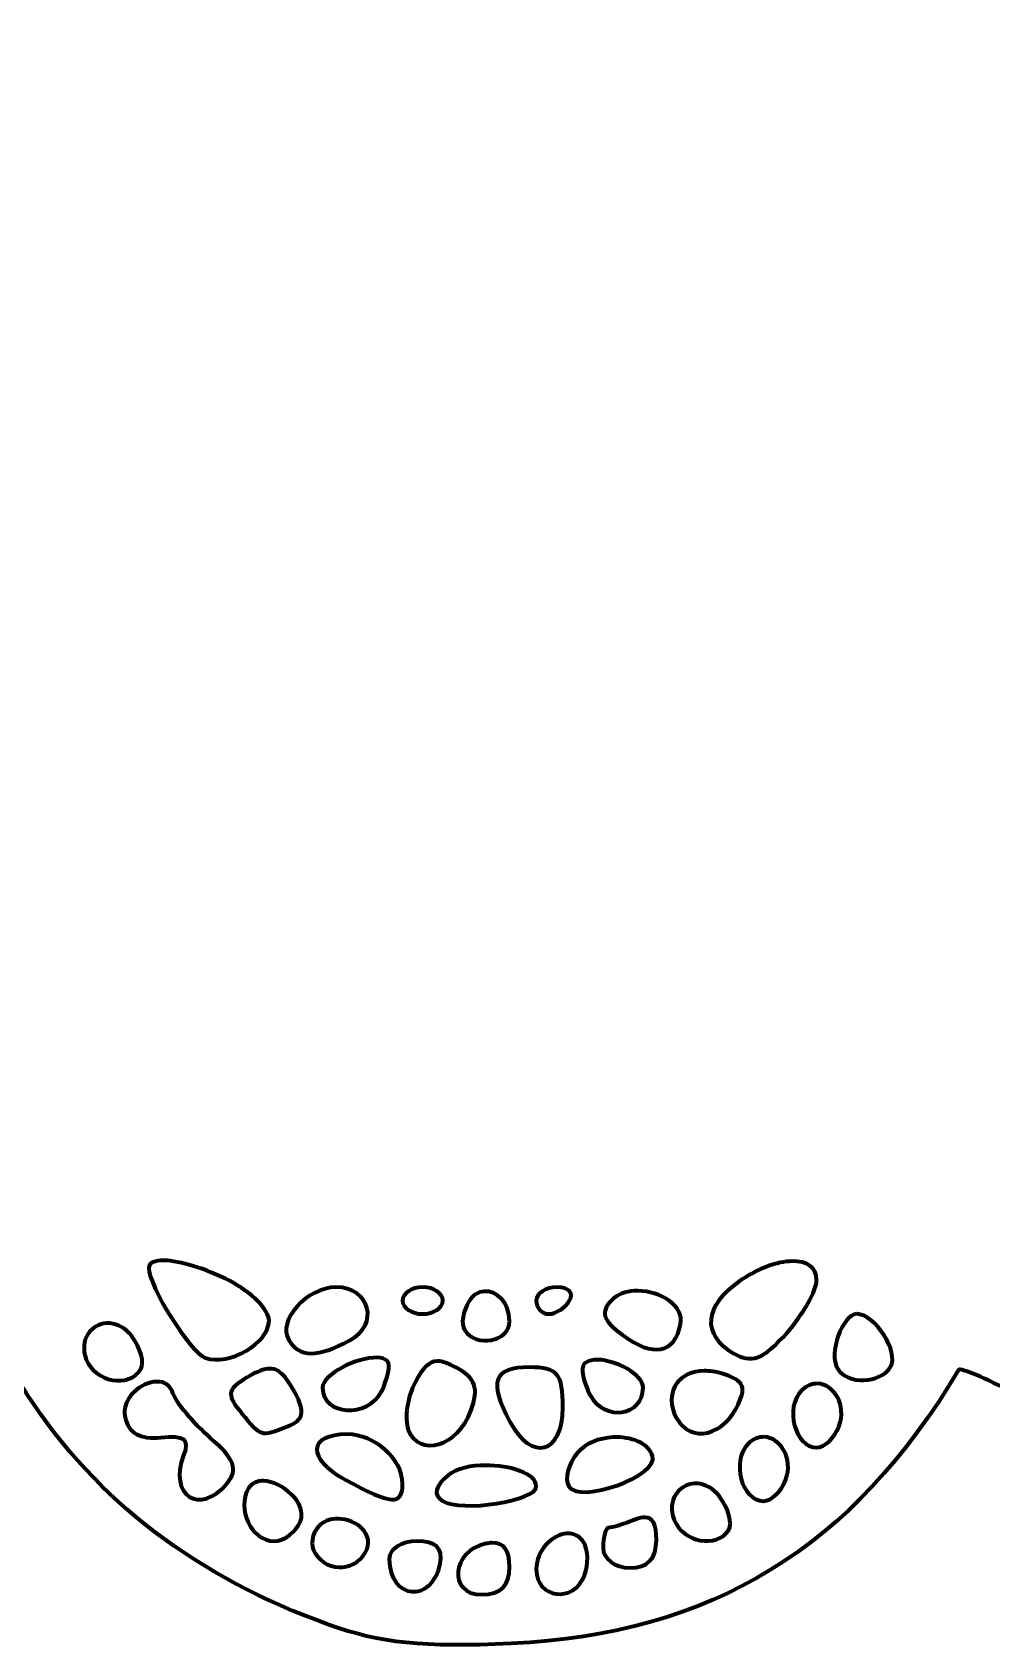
# Model space of a CAD drawing. Header units: centimetres. Extents: x -20.3 to 20.2, y -9.5 to 9.5.
# Drawn here: x -12.64 to -8.22, y -9.48 to -2.04 of the extents above; entities that cross this region are included whole.
import ezdxf

# ---------------------------------------------------------------- set-up
doc = ezdxf.new("R2010")
doc.units = ezdxf.units.CM
doc.header["$MEASUREMENT"] = 0
doc.layers.add('Layer 1', color=7, linetype='Continuous')

msp = doc.modelspace()

# ---------------------------------------------------------------- linework, layer by layer
at = {"layer": 'Layer 1', "color": 200, "lineweight": 70}
for points, knots in [([(-10.5588, 9.46564), (-10.62615, 9.46521), (-10.69522, 9.4624), (-10.76551, 9.45737), (-10.76551, 9.45737), (-11.4845, 9.40593), (-12.24971, 8.9429), (-12.65893, 8.31139), (-12.65893, 8.31139), (-12.65893, 8.31139), (-12.75319, 8.16504), (-12.75319, 8.16504), (-12.75319, 8.16504), (-12.75319, 8.16504), (-12.9971, 8.28824), (-12.9971, 8.28824), (-12.9971, 8.28824), (-13.43222, 8.50859), (-13.94856, 8.57793), (-14.46554, 8.4842), (-14.46554, 8.4842), (-15.53137, 8.29096), (-16.3278, 7.47542), (-16.50449, 6.39647), (-16.50449, 6.39647), (-16.50449, 6.39647), (-16.57064, 5.99629), (-16.57064, 5.99629), (-16.57064, 5.99629), (-16.57064, 5.99629), (-16.9361, 5.95081), (-16.9361, 5.95081), (-16.9361, 5.95081), (-17.6929, 5.85648), (-18.50381, 5.27485), (-18.82539, 4.59565), (-18.82539, 4.59565), (-19.16062, 3.88764), (-19.18343, 3.2442), (-18.89815, 2.55009), (-18.89815, 2.55009), (-18.75561, 2.20328), (-18.75332, 2.17712), (-18.85516, 2.11932), (-18.85516, 2.11932), (-18.91478, 2.08548), (-19.12045, 1.90232), (-19.31239, 1.7117), (-19.31239, 1.7117), (-20.14617, 0.88366), (-20.27897, -0.33377), (-19.64394, -1.32357), (-19.64394, -1.32357), (-19.4589, -1.61199), (-19.09339, -1.98187), (-18.85019, -2.12642), (-18.85019, -2.12642), (-18.75492, -2.18305), (-18.75851, -2.21744), (-18.89815, -2.55719), (-18.89815, -2.55719), (-19.18343, -3.2513), (-19.16062, -3.89391), (-18.82539, -4.60192), (-18.82539, -4.60192), (-18.5038, -5.28112), (-17.6929, -5.86275), (-16.9361, -5.95708), (-16.9361, -5.95708), (-16.9361, -5.95708), (-16.57063, -6.00256), (-16.57063, -6.00256), (-16.57063, -6.00256), (-16.57063, -6.00256), (-16.50118, -6.40275), (-16.50118, -6.40275), (-16.50118, -6.40275), (-16.41546, -6.89967), (-16.2872, -7.20071), (-15.99847, -7.57932), (-15.99847, -7.57932), (-15.3095, -8.48275), (-13.95219, -8.79719), (-12.96651, -8.28212), (-12.96651, -8.28212), (-12.75477, -8.17147), (-12.75352, -8.17144), (-12.65893, -8.31685), (-12.65893, -8.31685), (-12.3431, -8.80238), (-11.8808, -9.15436), (-11.27235, -9.3727), (-11.27235, -9.3727), (-11.03759, -9.45694), (-10.83678, -9.47824), (-10.43312, -9.45952), (-10.43312, -9.45952), (-9.50953, -9.41668), (-8.8588, -9.01842), (-8.37185, -8.19862), (-8.37185, -8.19862), (-8.36542, -8.1878), (-8.24974, -8.23597), (-8.11388, -8.30528), (-8.11388, -8.30528), (-7.52628, -8.60506), (-6.65529, -8.59837), (-5.98564, -8.28957), (-5.98564, -8.28957), (-5.33911, -7.99143), (-4.72291, -7.2297), (-4.62717, -6.61112), (-4.62717, -6.61112), (-4.52025, -5.92027), (-4.54527, -5.97199), (-4.32207, -5.97199), (-4.32207, -5.97199), (-3.70091, -5.97199), (-2.9071, -5.52944), (-2.47081, -4.93929), (-2.47081, -4.93929), (-1.9958, -4.29675), (-1.87815, -3.26519), (-2.1963, -2.53324), (-2.1963, -2.53324), (-2.1963, -2.53324), (-2.34017, -2.20251), (-2.34017, -2.20251), (-2.34017, -2.20251), (-2.34017, -2.20251), (-2.15992, -2.07435), (-2.15992, -2.07435), (-2.15992, -2.07435), (-1.35926, -1.50717), (-0.9231, -0.52139), (-1.08174, 0.36147), (-1.08174, 0.36147), (-1.20538, 1.04953), (-1.59893, 1.67333), (-2.15992, 2.06886), (-2.15992, 2.06886), (-2.15992, 2.06886), (-2.34017, 2.19536), (-2.34017, 2.19536), (-2.34017, 2.19536), (-2.34017, 2.19536), (-2.1963, 2.52692), (-2.1963, 2.52692), (-2.1963, 2.52692), (-1.87242, 3.27204), (-1.99656, 4.3054), (-2.48734, 4.94868), (-2.48734, 4.94868), (-2.93263, 5.53235), (-3.71444, 5.96567), (-4.32206, 5.96567), (-4.32206, 5.96567), (-4.54526, 5.96567), (-4.52024, 5.91395), (-4.62716, 6.6048), (-4.62716, 6.6048), (-4.7229, 7.22338), (-5.3391, 7.98511), (-5.98563, 8.28325), (-5.98563, 8.28325), (-6.65835, 8.59346), (-7.52614, 8.59804), (-8.12049, 8.29483), (-8.12049, 8.29483), (-8.29295, 8.20685), (-8.3814, 8.18791), (-8.39748, 8.23613), (-8.39748, 8.23613), (-8.46913, 8.45108), (-8.93216, 8.9169), (-9.27226, 9.1167), (-9.27226, 9.1167), (-9.68263, 9.35777), (-10.08732, 9.46865), (-10.5588, 9.46562), (-10.5588, 9.46562), (-10.5588, 9.46562), (-10.5588, 9.46564), (-10.5588, 9.46564)], [0, 0, 0, 0, 0.0212766, 0.0212766, 0.0212766, 0.0212766, 0.0425532, 0.0425532, 0.0425532, 0.0425532, 0.0638298, 0.0638298, 0.0638298, 0.0638298, 0.0851064, 0.0851064, 0.0851064, 0.0851064, 0.106383, 0.106383, 0.106383, 0.106383, 0.1276596, 0.1276596, 0.1276596, 0.1276596, 0.1489362, 0.1489362, 0.1489362, 0.1489362, 0.1702128, 0.1702128, 0.1702128, 0.1702128, 0.1914894, 0.1914894, 0.1914894, 0.1914894, 0.212766, 0.212766, 0.212766, 0.212766, 0.2340426, 0.2340426, 0.2340426, 0.2340426, 0.2553191, 0.2553191, 0.2553191, 0.2553191, 0.2765957, 0.2765957, 0.2765957, 0.2765957, 0.2978723, 0.2978723, 0.2978723, 0.2978723, 0.3191489, 0.3191489, 0.3191489, 0.3191489, 0.3404255, 0.3404255, 0.3404255, 0.3404255, 0.3617021, 0.3617021, 0.3617021, 0.3617021, 0.3829787, 0.3829787, 0.3829787, 0.3829787, 0.4042553, 0.4042553, 0.4042553, 0.4042553, 0.4255319, 0.4255319, 0.4255319, 0.4255319, 0.4468085, 0.4468085, 0.4468085, 0.4468085, 0.4680851, 0.4680851, 0.4680851, 0.4680851, 0.4893617, 0.4893617, 0.4893617, 0.4893617, 0.5106383, 0.5106383, 0.5106383, 0.5106383, 0.5319149, 0.5319149, 0.5319149, 0.5319149, 0.5531915, 0.5531915, 0.5531915, 0.5531915, 0.5744681, 0.5744681, 0.5744681, 0.5744681, 0.5957447, 0.5957447, 0.5957447, 0.5957447, 0.6170213, 0.6170213, 0.6170213, 0.6170213, 0.6382979, 0.6382979, 0.6382979, 0.6382979, 0.6595745, 0.6595745, 0.6595745, 0.6595745, 0.6808511, 0.6808511, 0.6808511, 0.6808511, 0.7021277, 0.7021277, 0.7021277, 0.7021277, 0.7234043, 0.7234043, 0.7234043, 0.7234043, 0.7446809, 0.7446809, 0.7446809, 0.7446809, 0.7659574, 0.7659574, 0.7659574, 0.7659574, 0.787234, 0.787234, 0.787234, 0.787234, 0.8085106, 0.8085106, 0.8085106, 0.8085106, 0.8297872, 0.8297872, 0.8297872, 0.8297872, 0.8510638, 0.8510638, 0.8510638, 0.8510638, 0.8723404, 0.8723404, 0.8723404, 0.8723404, 0.893617, 0.893617, 0.893617, 0.893617, 0.9148936, 0.9148936, 0.9148936, 0.9148936, 0.9361702, 0.9361702, 0.9361702, 0.9361702, 0.9574468, 0.9574468, 0.9574468, 0.9574468, 1, 1, 1, 1]), ([(-12.0322, -7.69504), (-11.96022, -7.6966), (-11.8426, -7.73085), (-11.72958, -7.7893), (-11.72958, -7.7893), (-11.62973, -7.84094), (-11.54851, -7.9225), (-11.54851, -7.9712), (-11.54851, -7.9712), (-11.54851, -8.076), (-11.73074, -8.18304), (-11.84203, -8.14318), (-11.84203, -8.14318), (-11.9119, -8.11816), (-12.10248, -7.81502), (-12.10248, -7.72894), (-12.10248, -7.72894), (-12.10248, -7.70481), (-12.07539, -7.6941), (-12.0322, -7.69504)], [0, 0, 0, 0, 0.1666667, 0.1666667, 0.1666667, 0.1666667, 0.3333333, 0.3333333, 0.3333333, 0.3333333, 0.5, 0.5, 0.5, 0.5, 0.6666667, 0.6666667, 0.6666667, 0.6666667, 1, 1, 1, 1]), ([(-9.13914, -7.69835), (-9.07172, -7.69703), (-9.02587, -7.72589), (-9.02587, -7.78434), (-9.02587, -7.78434), (-9.02587, -7.83321), (-9.0878, -7.94338), (-9.16395, -8.02908), (-9.16395, -8.02908), (-9.27315, -8.15197), (-9.32541, -8.17148), (-9.41034, -8.12168), (-9.41034, -8.12168), (-9.55698, -8.0357), (-9.54574, -7.90606), (-9.3814, -7.79095), (-9.3814, -7.79095), (-9.29557, -7.73083), (-9.20656, -7.69966), (-9.13914, -7.69835)], [0, 0, 0, 0, 0.1666667, 0.1666667, 0.1666667, 0.1666667, 0.3333333, 0.3333333, 0.3333333, 0.3333333, 0.5, 0.5, 0.5, 0.5, 0.6666667, 0.6666667, 0.6666667, 0.6666667, 1, 1, 1, 1]), ([(-11.2401, -7.81824), (-11.08214, -7.81824), (-11.03822, -7.9894), (-11.17726, -8.06381), (-11.17726, -8.06381), (-11.32604, -8.14342), (-11.40758, -8.1422), (-11.45755, -8.06132), (-11.45755, -8.06132), (-11.51195, -7.97331), (-11.3733, -7.81823), (-11.24009, -7.81823), (-11.24009, -7.81823), (-11.24009, -7.81823), (-11.2401, -7.81824), (-11.2401, -7.81824)], [0, 0, 0, 0, 0.2, 0.2, 0.2, 0.2, 0.4, 0.4, 0.4, 0.4, 0.6, 0.6, 0.6, 0.6, 1, 1, 1, 1]), ([(-10.84075, -7.81824), (-10.78998, -7.81824), (-10.74815, -7.84558), (-10.74815, -7.87942), (-10.74815, -7.87942), (-10.74815, -7.91326), (-10.78999, -7.94143), (-10.84075, -7.94143), (-10.84075, -7.94143), (-10.89152, -7.94143), (-10.93335, -7.91326), (-10.93335, -7.87942), (-10.93335, -7.87942), (-10.93335, -7.84558), (-10.89151, -7.81824), (-10.84075, -7.81824)], [0, 0, 0, 0, 0.2, 0.2, 0.2, 0.2, 0.4, 0.4, 0.4, 0.4, 0.6, 0.6, 0.6, 0.6, 1, 1, 1, 1]), ([(-10.55797, -7.83726), (-10.50083, -7.83253), (-10.44056, -7.88844), (-10.44056, -7.97534), (-10.44056, -7.97534), (-10.44056, -8.06887), (-10.59638, -8.0987), (-10.64809, -8.01503), (-10.64809, -8.01503), (-10.66478, -7.98803), (-10.65607, -7.92942), (-10.62825, -7.88439), (-10.62825, -7.88439), (-10.60949, -7.85404), (-10.58395, -7.83941), (-10.55797, -7.83726)], [0, 0, 0, 0, 0.2, 0.2, 0.2, 0.2, 0.4, 0.4, 0.4, 0.4, 0.6, 0.6, 0.6, 0.6, 1, 1, 1, 1]), ([(-10.22145, -7.81824), (-10.16869, -7.81824), (-10.14265, -7.84558), (-10.16358, -7.87942), (-10.16358, -7.87942), (-10.1845, -7.91326), (-10.22764, -7.94143), (-10.25949, -7.94143), (-10.25949, -7.94143), (-10.29133, -7.94143), (-10.31736, -7.91326), (-10.31736, -7.87942), (-10.31736, -7.87942), (-10.31736, -7.84558), (-10.27421, -7.81824), (-10.22145, -7.81824)], [0, 0, 0, 0, 0.2, 0.2, 0.2, 0.2, 0.4, 0.4, 0.4, 0.4, 0.6, 0.6, 0.6, 0.6, 1, 1, 1, 1]), ([(-9.86592, -7.83478), (-9.86019, -7.83444), (-9.85436, -7.83478), (-9.84856, -7.83478), (-9.84856, -7.83478), (-9.7465, -7.83621), (-9.63617, -7.90306), (-9.6526, -7.98774), (-9.6526, -7.98774), (-9.67905, -8.12408), (-9.77908, -8.14254), (-9.92049, -8.03818), (-9.92049, -8.03818), (-10.01157, -7.97096), (-10.02352, -7.932), (-9.9701, -7.87778), (-9.9701, -7.87778), (-9.94369, -7.85098), (-9.90602, -7.83726), (-9.86592, -7.83479), (-9.86592, -7.83479), (-9.86592, -7.83479), (-9.86592, -7.83478), (-9.86592, -7.83478)], [0, 0, 0, 0, 0.1428571, 0.1428571, 0.1428571, 0.1428571, 0.2857143, 0.2857143, 0.2857143, 0.2857143, 0.4285714, 0.4285714, 0.4285714, 0.4285714, 0.5714286, 0.5714286, 0.5714286, 0.5714286, 0.7142857, 0.7142857, 0.7142857, 0.7142857, 1, 1, 1, 1]), ([(-8.84149, -7.94143), (-8.75776, -7.94143), (-8.64418, -8.1181), (-8.68522, -8.18452), (-8.68522, -8.18452), (-8.7341, -8.26361), (-8.88307, -8.26866), (-8.92996, -8.19279), (-8.92996, -8.19279), (-8.97204, -8.12471), (-8.90735, -7.94144), (-8.84149, -7.94144), (-8.84149, -7.94144), (-8.84149, -7.94144), (-8.84149, -7.94143), (-8.84149, -7.94143)], [0, 0, 0, 0, 0.2, 0.2, 0.2, 0.2, 0.4, 0.4, 0.4, 0.4, 0.6, 0.6, 0.6, 0.6, 1, 1, 1, 1]), ([(-12.29595, -7.98443), (-12.29122, -7.98417), (-12.28671, -7.98411), (-12.28189, -7.98443), (-12.28189, -7.98443), (-12.24686, -7.98671), (-12.21011, -8.00506), (-12.18102, -8.04396), (-12.18102, -8.04396), (-12.1398, -8.09908), (-12.12102, -8.16725), (-12.13885, -8.1961), (-12.13885, -8.1961), (-12.19295, -8.28365), (-12.34998, -8.25544), (-12.3902, -8.15063), (-12.3902, -8.15063), (-12.42578, -8.05793), (-12.36691, -7.98862), (-12.29594, -7.98444), (-12.29594, -7.98444), (-12.29594, -7.98444), (-12.29595, -7.98443), (-12.29595, -7.98443)], [0, 0, 0, 0, 0.1428571, 0.1428571, 0.1428571, 0.1428571, 0.2857143, 0.2857143, 0.2857143, 0.2857143, 0.4285714, 0.4285714, 0.4285714, 0.4285714, 0.5714286, 0.5714286, 0.5714286, 0.5714286, 0.7142857, 0.7142857, 0.7142857, 0.7142857, 1, 1, 1, 1]), ([(-11.05158, -8.14235), (-11.03079, -8.14293), (-11.0132, -8.14849), (-11.0028, -8.15889), (-11.0028, -8.15889), (-10.98754, -8.17415), (-11.00021, -8.23649), (-11.03091, -8.2978), (-11.03091, -8.2978), (-11.09289, -8.42156), (-11.30211, -8.40936), (-11.30211, -8.28209), (-11.30211, -8.28209), (-11.30211, -8.21836), (-11.14169, -8.13983), (-11.05158, -8.14236), (-11.05158, -8.14236), (-11.05158, -8.14236), (-11.05158, -8.14235), (-11.05158, -8.14235)], [0, 0, 0, 0, 0.1666667, 0.1666667, 0.1666667, 0.1666667, 0.3333333, 0.3333333, 0.3333333, 0.3333333, 0.5, 0.5, 0.5, 0.5, 0.6666667, 0.6666667, 0.6666667, 0.6666667, 1, 1, 1, 1]), ([(-10.77295, -8.15888), (-10.74967, -8.15862), (-10.72258, -8.16875), (-10.68696, -8.18782), (-10.68696, -8.18782), (-10.5962, -8.23638), (-10.58016, -8.28227), (-10.61916, -8.38791), (-10.61916, -8.38791), (-10.6794, -8.5511), (-10.85682, -8.60439), (-10.90689, -8.4739), (-10.90689, -8.4739), (-10.92632, -8.42328), (-10.91169, -8.3239), (-10.87382, -8.25314), (-10.87382, -8.25314), (-10.83923, -8.1885), (-10.81175, -8.15932), (-10.77295, -8.15888)], [0, 0, 0, 0, 0.1666667, 0.1666667, 0.1666667, 0.1666667, 0.3333333, 0.3333333, 0.3333333, 0.3333333, 0.5, 0.5, 0.5, 0.5, 0.6666667, 0.6666667, 0.6666667, 0.6666667, 1, 1, 1, 1]), ([(-10.03377, -8.15227), (-9.94925, -8.15404), (-9.82541, -8.21896), (-9.82541, -8.28043), (-9.82541, -8.28043), (-9.82541, -8.41179), (-10.00336, -8.4377), (-10.0685, -8.31598), (-10.0685, -8.31598), (-10.10167, -8.254), (-10.1143, -8.18897), (-10.09661, -8.17129), (-10.09661, -8.17129), (-10.08581, -8.16049), (-10.06964, -8.1548), (-10.05031, -8.1531), (-10.05031, -8.1531), (-10.04507, -8.15265), (-10.03941, -8.15215), (-10.03377, -8.15228), (-10.03377, -8.15228), (-10.03377, -8.15228), (-10.03377, -8.15227), (-10.03377, -8.15227)], [0, 0, 0, 0, 0.1428571, 0.1428571, 0.1428571, 0.1428571, 0.2857143, 0.2857143, 0.2857143, 0.2857143, 0.4285714, 0.4285714, 0.4285714, 0.4285714, 0.5714286, 0.5714286, 0.5714286, 0.5714286, 0.7142857, 0.7142857, 0.7142857, 0.7142857, 1, 1, 1, 1]), ([(-12.06527, -8.25314), (-12.03228, -8.25288), (-12.00343, -8.26834), (-11.99085, -8.30606), (-11.99085, -8.30606), (-11.97628, -8.34976), (-11.89887, -8.44237), (-11.81887, -8.51194), (-11.81887, -8.51194), (-11.70796, -8.60838), (-11.68922, -8.65773), (-11.74115, -8.7203), (-11.74115, -8.7203), (-11.86695, -8.87187), (-12.01357, -8.77848), (-11.94207, -8.59214), (-11.94207, -8.59214), (-11.91336, -8.51732), (-11.9385, -8.49822), (-12.04708, -8.51028), (-12.04708, -8.51028), (-12.14176, -8.52081), (-12.19672, -8.48925), (-12.21162, -8.41768), (-12.21162, -8.41768), (-12.22988, -8.32996), (-12.13784, -8.25346), (-12.06527, -8.25314)], [0, 0, 0, 0, 0.125, 0.125, 0.125, 0.125, 0.25, 0.25, 0.25, 0.25, 0.375, 0.375, 0.375, 0.375, 0.5, 0.5, 0.5, 0.5, 0.625, 0.625, 0.625, 0.625, 0.75, 0.75, 0.75, 0.75, 1, 1, 1, 1]), ([(-11.55347, -8.19361), (-11.50409, -8.18814), (-11.47228, -8.22283), (-11.42862, -8.3044), (-11.42862, -8.3044), (-11.38069, -8.39397), (-11.38881, -8.42991), (-11.46252, -8.45819), (-11.46252, -8.45819), (-11.59017, -8.50717), (-11.58296, -8.50875), (-11.67501, -8.39783), (-11.67501, -8.39783), (-11.74172, -8.31745), (-11.74079, -8.2912), (-11.66757, -8.24487), (-11.66757, -8.24487), (-11.61933, -8.21435), (-11.5831, -8.19689), (-11.55347, -8.19361)], [0, 0, 0, 0, 0.1666667, 0.1666667, 0.1666667, 0.1666667, 0.3333333, 0.3333333, 0.3333333, 0.3333333, 0.5, 0.5, 0.5, 0.5, 0.6666667, 0.6666667, 0.6666667, 0.6666667, 1, 1, 1, 1]), ([(-10.34879, -8.187), (-10.21888, -8.187), (-10.195, -8.21632), (-10.195, -8.37221), (-10.195, -8.37221), (-10.195, -8.58604), (-10.33887, -8.62447), (-10.43891, -8.43753), (-10.43891, -8.43753), (-10.53841, -8.25161), (-10.51528, -8.187), (-10.34879, -8.187)], [0, 0, 0, 0, 0.25, 0.25, 0.25, 0.25, 0.5, 0.5, 0.5, 0.5, 1, 1, 1, 1]), ([(-9.54429, -8.20353), (-9.51887, -8.20316), (-9.49137, -8.20675), (-9.46243, -8.21593), (-9.46243, -8.21593), (-9.35663, -8.24951), (-9.34499, -8.27895), (-9.39711, -8.37634), (-9.39711, -8.37634), (-9.47384, -8.5197), (-9.6304, -8.53193), (-9.68154, -8.39866), (-9.68154, -8.39866), (-9.72347, -8.28939), (-9.65444, -8.2051), (-9.54429, -8.20353)], [0, 0, 0, 0, 0.2, 0.2, 0.2, 0.2, 0.4, 0.4, 0.4, 0.4, 0.6, 0.6, 0.6, 0.6, 1, 1, 1, 1]), ([(-9.02174, -8.26224), (-8.94821, -8.26454), (-8.88488, -8.35961), (-8.92335, -8.45985), (-8.92335, -8.45985), (-8.9437, -8.51289), (-8.98991, -8.55659), (-9.02588, -8.55659), (-9.02588, -8.55659), (-9.12556, -8.55659), (-9.1741, -8.37243), (-9.09533, -8.29366), (-9.09533, -8.29366), (-9.07203, -8.27036), (-9.04625, -8.26148), (-9.02174, -8.26224)], [0, 0, 0, 0, 0.2, 0.2, 0.2, 0.2, 0.4, 0.4, 0.4, 0.4, 0.6, 0.6, 0.6, 0.6, 1, 1, 1, 1]), ([(-11.18801, -8.4954), (-11.0616, -8.4954), (-10.93335, -8.60982), (-10.93335, -8.72277), (-10.93335, -8.72277), (-10.93335, -8.82407), (-10.98308, -8.82103), (-11.19628, -8.70541), (-11.19628, -8.70541), (-11.37541, -8.60827), (-11.37109, -8.4954), (-11.18801, -8.4954)], [0, 0, 0, 0, 0.25, 0.25, 0.25, 0.25, 0.5, 0.5, 0.5, 0.5, 1, 1, 1, 1]), ([(-9.96349, -8.50944), (-9.88189, -8.50524), (-9.80161, -8.53457), (-9.78159, -8.59543), (-9.78159, -8.59543), (-9.7516, -8.68659), (-10.11617, -8.81857), (-10.16772, -8.73516), (-10.16772, -8.73516), (-10.1883, -8.70186), (-10.17029, -8.63229), (-10.12803, -8.58137), (-10.12803, -8.58137), (-10.09053, -8.53618), (-10.02696, -8.5127), (-9.96349, -8.50944)], [0, 0, 0, 0, 0.2, 0.2, 0.2, 0.2, 0.4, 0.4, 0.4, 0.4, 0.6, 0.6, 0.6, 0.6, 1, 1, 1, 1]), ([(-9.26813, -8.5078), (-9.1946, -8.5101), (-9.13045, -8.606), (-9.16891, -8.70624), (-9.16891, -8.70624), (-9.18926, -8.75928), (-9.23547, -8.80298), (-9.27144, -8.80298), (-9.27144, -8.80298), (-9.37112, -8.80298), (-9.42049, -8.61882), (-9.34172, -8.54005), (-9.34172, -8.54005), (-9.31842, -8.51676), (-9.29264, -8.50704), (-9.26813, -8.50781), (-9.26813, -8.50781), (-9.26813, -8.50781), (-9.26813, -8.5078), (-9.26813, -8.5078)], [0, 0, 0, 0, 0.1666667, 0.1666667, 0.1666667, 0.1666667, 0.3333333, 0.3333333, 0.3333333, 0.3333333, 0.5, 0.5, 0.5, 0.5, 0.6666667, 0.6666667, 0.6666667, 0.6666667, 1, 1, 1, 1]), ([(-10.55053, -8.63843), (-10.43709, -8.63843), (-10.31736, -8.67579), (-10.31736, -8.73517), (-10.31736, -8.73517), (-10.31736, -8.8029), (-10.66204, -8.85638), (-10.74979, -8.80214), (-10.74979, -8.80214), (-10.79333, -8.77523), (-10.78409, -8.73487), (-10.72168, -8.68308), (-10.72168, -8.68308), (-10.68458, -8.65229), (-10.61859, -8.63846), (-10.55053, -8.63843)], [0, 0, 0, 0, 0.2, 0.2, 0.2, 0.2, 0.4, 0.4, 0.4, 0.4, 0.6, 0.6, 0.6, 0.6, 1, 1, 1, 1]), ([(-11.57331, -8.71036), (-11.48746, -8.71307), (-11.3718, -8.81215), (-11.40381, -8.89557), (-11.40381, -8.89557), (-11.42309, -8.94582), (-11.47797, -8.98735), (-11.52618, -8.98735), (-11.52618, -8.98735), (-11.6286, -8.98735), (-11.70052, -8.83773), (-11.64276, -8.74426), (-11.64276, -8.74426), (-11.62741, -8.71943), (-11.60192, -8.70945), (-11.57331, -8.71036)], [0, 0, 0, 0, 0.2, 0.2, 0.2, 0.2, 0.4, 0.4, 0.4, 0.4, 0.6, 0.6, 0.6, 0.6, 1, 1, 1, 1]), ([(-9.58811, -8.72276), (-9.58338, -8.72247), (-9.57887, -8.72244), (-9.57405, -8.72276), (-9.57405, -8.72276), (-9.53902, -8.72504), (-9.50227, -8.74339), (-9.47318, -8.78229), (-9.47318, -8.78229), (-9.43196, -8.83741), (-9.41318, -8.9064), (-9.43101, -8.93525), (-9.43101, -8.93525), (-9.48511, -9.02279), (-9.64214, -8.99375), (-9.68236, -8.88895), (-9.68236, -8.88895), (-9.71793, -8.79624), (-9.65906, -8.72694), (-9.5881, -8.72276), (-9.5881, -8.72276), (-9.5881, -8.72276), (-9.58811, -8.72276), (-9.58811, -8.72276)], [0, 0, 0, 0, 0.1428571, 0.1428571, 0.1428571, 0.1428571, 0.2857143, 0.2857143, 0.2857143, 0.2857143, 0.4285714, 0.4285714, 0.4285714, 0.4285714, 0.5714286, 0.5714286, 0.5714286, 0.5714286, 0.7142857, 0.7142857, 0.7142857, 0.7142857, 1, 1, 1, 1]), ([(-11.24424, -8.88482), (-11.1607, -8.87822), (-11.06717, -8.945), (-11.09707, -9.0229), (-11.09707, -9.0229), (-11.13668, -9.12614), (-11.27738, -9.13845), (-11.33602, -9.04357), (-11.33602, -9.04357), (-11.35876, -9.00678), (-11.35149, -8.95073), (-11.31948, -8.91872), (-11.31948, -8.91872), (-11.29865, -8.89788), (-11.27209, -8.88702), (-11.24424, -8.88482)], [0, 0, 0, 0, 0.2, 0.2, 0.2, 0.2, 0.4, 0.4, 0.4, 0.4, 0.6, 0.6, 0.6, 0.6, 1, 1, 1, 1]), ([(-9.81631, -8.87821), (-9.77912, -8.87861), (-9.76422, -8.91103), (-9.76422, -8.98074), (-9.76422, -8.98074), (-9.76422, -9.06937), (-9.80246, -9.11055), (-9.88659, -9.11055), (-9.88659, -9.11055), (-9.95496, -9.11055), (-10.00979, -9.06922), (-10.00979, -9.01795), (-10.00979, -9.01795), (-10.00979, -8.96718), (-9.99831, -8.92617), (-9.98416, -8.92617), (-9.98416, -8.92617), (-9.97001, -8.92617), (-9.9145, -8.90868), (-9.86096, -8.88814), (-9.86096, -8.88814), (-9.84352, -8.88145), (-9.82871, -8.87808), (-9.81631, -8.87822), (-9.81631, -8.87822), (-9.81631, -8.87822), (-9.81631, -8.87821), (-9.81631, -8.87821)], [0, 0, 0, 0, 0.125, 0.125, 0.125, 0.125, 0.25, 0.25, 0.25, 0.25, 0.375, 0.375, 0.375, 0.375, 0.5, 0.5, 0.5, 0.5, 0.625, 0.625, 0.625, 0.625, 0.75, 0.75, 0.75, 0.75, 1, 1, 1, 1]), ([(-10.8672, -8.98735), (-10.78118, -8.98735), (-10.7463, -9.02071), (-10.75971, -9.08988), (-10.75971, -9.08988), (-10.79565, -9.27521), (-10.99453, -9.25768), (-10.99453, -9.06921), (-10.99453, -9.06921), (-10.99453, -9.02409), (-10.93737, -8.98736), (-10.8672, -8.98736), (-10.8672, -8.98736), (-10.8672, -8.98736), (-10.8672, -8.98735), (-10.8672, -8.98735)], [0, 0, 0, 0, 0.2, 0.2, 0.2, 0.2, 0.4, 0.4, 0.4, 0.4, 0.6, 0.6, 0.6, 0.6, 1, 1, 1, 1]), ([(-10.52159, -8.99562), (-10.46578, -8.99364), (-10.44056, -9.02854), (-10.44056, -9.10559), (-10.44056, -9.10559), (-10.44056, -9.19366), (-10.48065, -9.23375), (-10.56872, -9.23375), (-10.56872, -9.23375), (-10.72641, -9.23375), (-10.70846, -9.02982), (-10.54805, -8.99893), (-10.54805, -8.99893), (-10.53882, -8.99716), (-10.52956, -8.99591), (-10.52159, -8.99562)], [0, 0, 0, 0, 0.2, 0.2, 0.2, 0.2, 0.4, 0.4, 0.4, 0.4, 0.6, 0.6, 0.6, 0.6, 1, 1, 1, 1]), ([(-10.17598, -8.95262), (-10.14579, -8.95074), (-10.11767, -8.96307), (-10.09908, -8.99313), (-10.09908, -8.99313), (-10.07809, -9.02712), (-10.07609, -9.0953), (-10.09495, -9.14444), (-10.09495, -9.14444), (-10.14499, -9.27483), (-10.31736, -9.25363), (-10.31736, -9.11716), (-10.31736, -9.11716), (-10.31736, -9.02785), (-10.24238, -8.95676), (-10.17597, -8.95262), (-10.17597, -8.95262), (-10.17597, -8.95262), (-10.17598, -8.95262), (-10.17598, -8.95262)], [0, 0, 0, 0, 0.1666667, 0.1666667, 0.1666667, 0.1666667, 0.3333333, 0.3333333, 0.3333333, 0.3333333, 0.5, 0.5, 0.5, 0.5, 0.6666667, 0.6666667, 0.6666667, 0.6666667, 1, 1, 1, 1])]:
    msp.add_open_spline(points, degree=3, knots=knots, dxfattribs=at)

doc.saveas('drawing.dxf')
